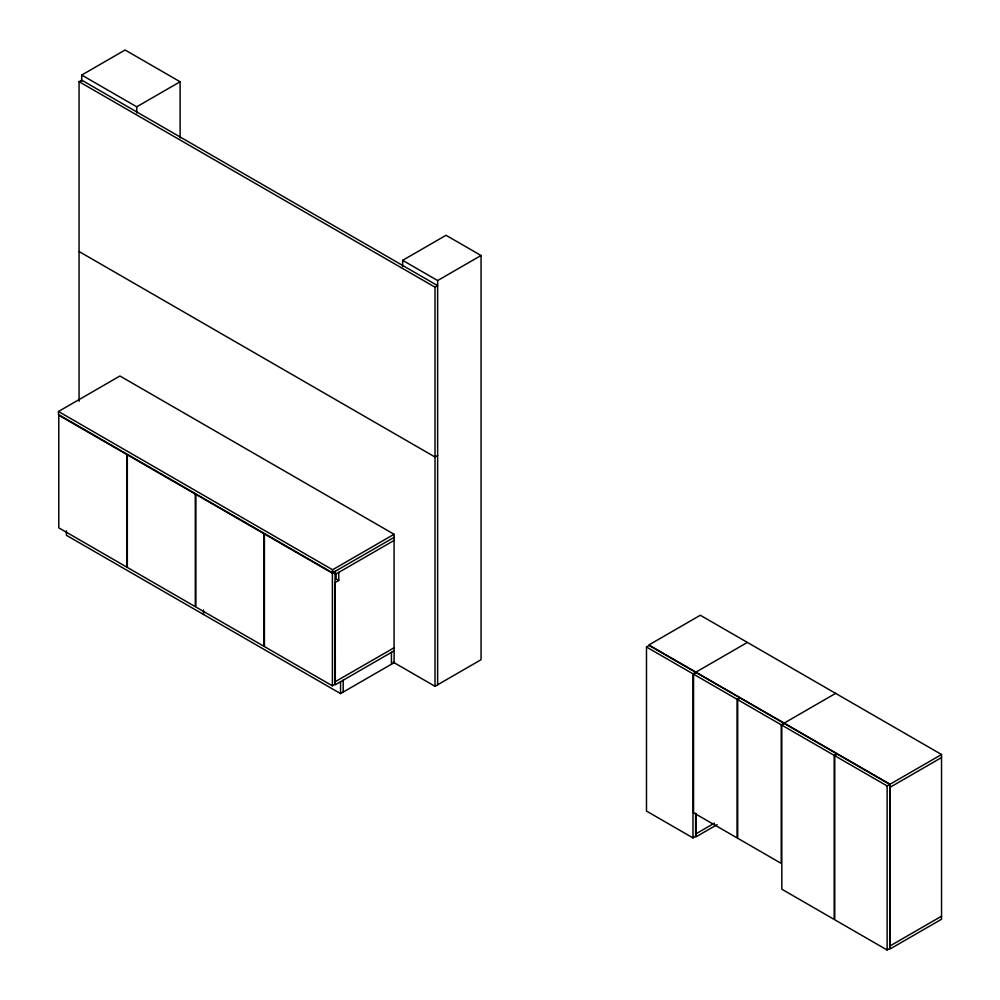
<?xml version="1.0" encoding="UTF-8"?>
<svg xmlns="http://www.w3.org/2000/svg" width="1000" height="1000" viewBox="0 0 1000 1000"><rect width="100%" height="100%" fill="white"/><g stroke="black" fill="none" stroke-linecap="round" stroke-linejoin="round"><path stroke-width="1.5" d="M81.713 81.287L81.713 75.05L125.1 50L180.113 81.762L180.113 137.95M79.062 81.675L81.713 80.15L437.65 285.65L435.012 287.175L79.062 81.675L79.062 401.25M81.713 75.05L136.725 106.812L180.113 81.762M394.137 537.362L332.587 572.825L58.463 414.55L58.463 411.488L119.938 376L394.075 534.263L394.137 540.413L335.3 574.388L335.3 571.325M402.65 266.588L402.65 260.338L446.037 235.287L481.05 255.5L481.05 659.725L435.012 686.3L393.212 662.163M402.65 260.338L437.65 280.55L481.05 255.5M437.65 455.487L435.012 457.013L79.062 251.513M58.463 411.488L332.587 569.763L394.075 534.263M332.388 573.212L335.037 571.688L335.037 684.287L332.388 685.812L264.413 646.575L264.413 533.962L332.388 573.212L332.388 685.812M338.775 572.312L338.775 580.462L335.238 582.5L335.3 684.775L394.137 650.812M335.238 681.688L394.137 647.75L394.1 662.688L340.562 693.587L66.4 535.3L66.4 530.85M646.488 647.013L649.137 645.475L695.612 672.312L692.975 673.838L646.488 647.013L646.488 811.075L692.975 837.913L695.612 836.375L695.612 813.162M695.913 672.15L747.387 642.425M693.562 674.188L696.213 672.65L739.75 697.788L737.1 699.325L693.562 674.188L693.562 812.775L737.1 837.913L737.1 699.325M737.688 699.663L740.337 698.125L783.875 723.263L781.225 724.8L737.688 699.663L737.688 838.25L781.225 863.388L781.225 724.8M784.163 723.1L835.638 693.375M781.812 725.138L784.463 723.6L836.825 753.838L834.175 755.362L781.812 725.138L781.812 889.2L834.175 919.425L834.175 755.362M695.913 833.838L714.388 823.162M834.762 755.7L837.412 754.175L889.775 784.412L889.775 948.475L887.125 950L834.762 919.775L834.762 755.7L887.125 785.938L889.775 784.412M717.038 824.7L695.913 836.888L695.913 813.612M890.062 784.237L941.538 754.513L941.538 919.262L890.062 948.975L890.062 784.237L648.85 644.975L700.325 615.25L941.538 754.513M890.062 787.3L941.538 757.575M890.062 945.925L941.538 916.2M338.775 580.462L336.125 578.938L336.125 573.5M887.125 785.938L887.125 950M692.975 673.838L692.975 837.913M437.65 280.55L437.65 684.775M435.012 287.175L435.012 686.3M394.075 540.375L394.075 647.712M391.45 652.325L391.45 664.212M343.212 680.175L343.212 692.062M340.562 681.7L340.562 693.587M332.587 569.763L332.587 572.825M203.5 610L203.525 614.475M136.725 106.812L136.725 113.05M126.75 454.487L58.775 415.238L58.775 527.85L126.75 567.087L126.75 454.487M195.287 494.062L127.312 454.812L127.312 567.413L195.287 606.663L195.287 494.062M263.85 533.638L195.875 494.4L195.875 607L263.85 646.25L263.85 533.638"/></g></svg>
